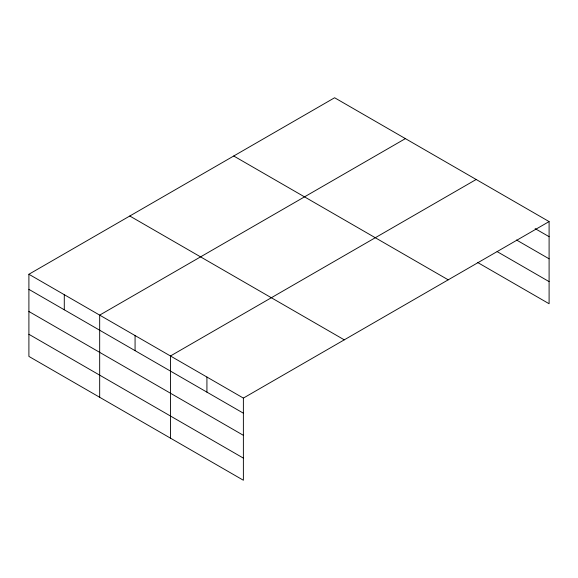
<?xml version="1.0" encoding="UTF-8"?>
<svg xmlns="http://www.w3.org/2000/svg" width="578" height="578" viewBox="0 0 578 578"><rect width="100%" height="100%" fill="white"/><g stroke="black" fill="none" stroke-linecap="round" stroke-linejoin="round"><path stroke-width="0.87" d="M549.1 221.584L334.619 97.754L28.9 274.261L28.9 356.416L243.381 480.246L243.381 398.09L549.1 221.584L549.1 303.739L477.724 262.535M405.395 138.619L99.676 315.118L99.676 397.281M476.178 179.483L170.459 355.983L170.459 438.146M535.134 228.628L549.1 236.684M516.515 240L549.1 258.814M497.123 251.603L549.1 281.616M233.729 156.002L448.21 279.831M129.79 216.013L344.271 339.842M28.9 274.261L243.381 398.09M28.9 289.361L243.381 413.191M28.9 311.491L243.381 435.321M28.9 334.286L243.381 458.116M206.924 377.037L206.924 392.137M135.071 335.551L135.071 350.658M64.288 294.693L64.288 309.794"/></g></svg>
